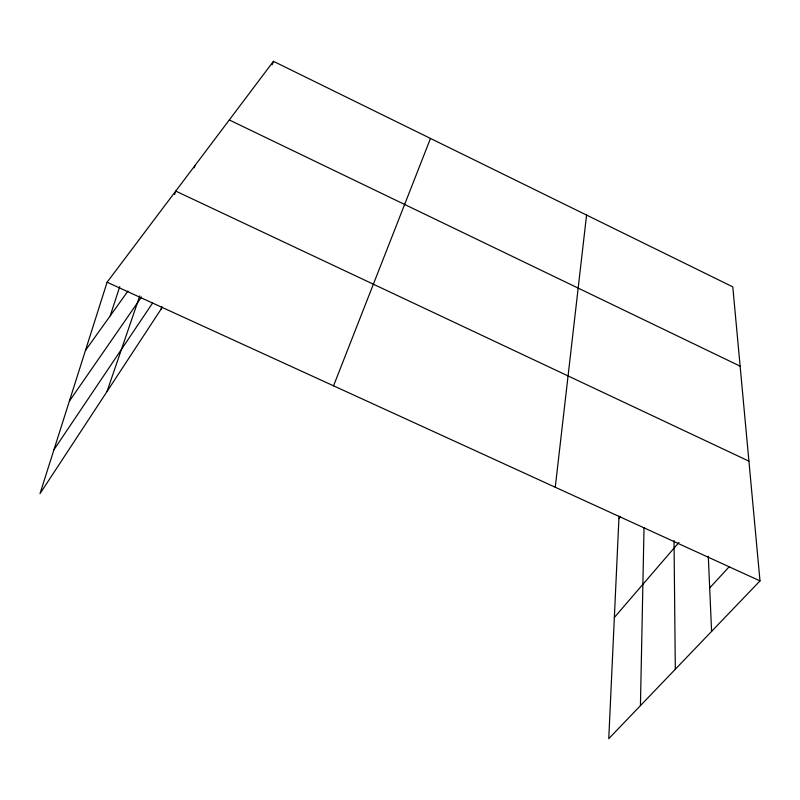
<?xml version="1.0" encoding="UTF-8"?>
<svg xmlns="http://www.w3.org/2000/svg" width="800" height="800" viewBox="0 0 800 800"><rect width="100%" height="100%" fill="white"/><g stroke="black" fill="none" stroke-linecap="round" stroke-linejoin="round"><path stroke-width="1.2" d="M640.44 705.63L644.03 527.54M619.03 516.13L608.76 738.68L760 580.9L732.79 286.87L273.44 61.32L107.1 282.23L40 493.67L162.34 307.21M555.26 487.24L586.57 215.08M110.21 315.86L119.77 286.59M106.99 391.57L139.78 295.94M174.53 194.57L175.73 191.09L748.92 461.15M194.17 167.86L194.99 165.5M160.99 309.27L161.82 306.96M272.13 64.81L273.44 61.32M333.55 385.82L430.49 138.44M53.94 449.75L152.53 303.14M69.36 401.17L141.51 296.99M85.47 350.4L127.95 291.09M618.91 518.62L620.44 516.7M614.35 617.5L678.92 542.47M709.68 587.95L729.05 566.92M107.1 282.23L760 580.9M229.29 119.95L740.13 366.17M708.3 556.33L711.59 631.41M674.02 540.63L675.32 669.24"/></g></svg>
